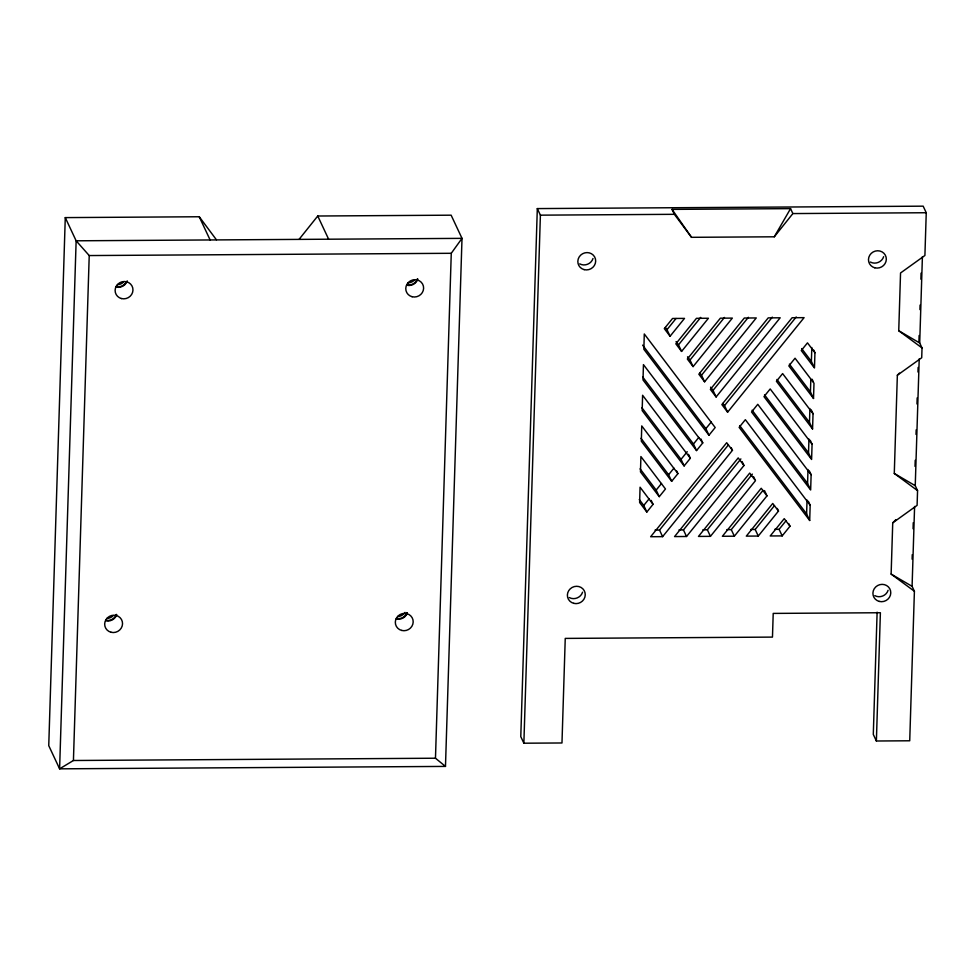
<?xml version="1.0" encoding="UTF-8"?>
<svg xmlns="http://www.w3.org/2000/svg" width="975" height="975" viewBox="0 0 975 975"><rect width="100%" height="100%" fill="white"/><g stroke="black" fill="none" stroke-linecap="round" stroke-linejoin="round"><path stroke-width="1.46" d="M216.389 239.752L199.253 216.755L65.276 217.608L48.75 745.656L59.609 768.836L445.477 766.411L462.004 238.363L451.133 215.183L317.753 216.011L299.167 239.241M445.477 766.411L435.472 758.221L451.267 253.293L462.004 238.363L76.135 240.801L59.609 768.836L73.43 760.5L89.225 255.56L76.135 240.801L65.276 217.608M914.404 591.264L891.126 574.08L892.734 522.844L917.097 505.355L917.56 490.632L894.282 473.448L897.353 375.229L921.716 357.752L922.021 347.929L898.743 330.744L900.547 272.976L924.909 255.487L926.25 212.733L923.167 206.164L537.31 208.589L520.784 736.637L523.867 743.206L561.978 742.974L565.244 638.406L772.468 637.102L773.212 613.409L880.388 612.739L876.379 741L909.724 740.781L914.404 591.264L912.088 586.328L914.599 506.452M523.867 743.206L540.394 215.158L537.31 208.589M808.324 501.272L810.176 505.221L809.701 520.479L806.618 513.898L807.044 500.029M810.03 488.658L807.568 483.393L808.007 469.523M810.993 458.153L808.519 452.888L808.957 439.03M811.188 409.768L813.04 413.717L812.565 428.963L809.482 422.394L809.908 408.525M813.516 398.47L788.836 365.905L795.052 358.227L813.991 383.212L813.516 398.47L810.432 391.889L810.822 379.409M813.857 366.649L811.383 361.384L811.822 347.527M811.127 474.727L810.652 489.974L751.554 411.998L757.77 404.32L811.127 474.727L809.274 470.779M812.078 444.222L811.602 459.469L763.986 396.63L770.201 388.952L812.078 444.222L810.237 440.273M814.942 352.718L814.466 367.965L801.267 350.549L807.483 342.871L814.942 352.718L813.711 350.086M877.122 612.19L873.295 734.419L876.379 741M912.125 559.199L912.259 554.641M913.075 528.767L913.258 522.685M915.025 466.379L915.22 460.285M916.025 434.423L916.171 429.853M916.975 403.991L917.17 397.898M917.975 372.023L918.121 367.465M918.925 341.591L919.12 335.51M919.925 309.636L920.071 305.077M920.888 279.203L921.07 273.11M917.56 490.632L915.245 485.696L919.218 358.849M922.021 347.929L919.705 342.993L922.411 256.62M592.995 258.509C591.398 263.872 584.61 266.638 579.735 263.847M582.562 592.203C580.954 597.565 574.178 600.332 569.303 597.553M883.642 256.681C882.046 262.043 875.257 264.81 870.382 262.031M888.091 590.289C886.494 595.652 879.706 598.418 874.831 595.628M774.284 236.803L790.554 208.638L672.055 209.381L674.371 214.317L691.507 237.315L774.284 236.803L792.87 213.574L926.25 212.733M670.081 336.241L664.316 328.648L672.555 318.472L684.511 318.398L670.081 336.241L666.997 329.672L676.016 318.508M681.586 351.427L675.833 343.834L696.467 318.325L708.423 318.252L681.586 351.427L678.503 344.857L700.72 317.387M693.091 366.612L687.338 359.019L720.379 318.179L732.347 318.106L693.091 366.612L690.007 360.043L724.474 317.436M704.596 381.798L698.843 374.205L744.303 318.021L756.259 317.947L704.596 381.798L701.525 375.229L748.398 317.289M716.113 396.983L710.361 389.391L768.215 317.874L780.171 317.801L716.113 396.983L713.03 390.402L772.31 317.131M651.203 500.394L653.043 504.343L646.839 512.033L643.756 505.452L649.082 498.871M659.258 496.665L640.477 471.888L640.904 456.556L665.474 488.987L659.258 496.665L656.175 490.084L661.501 483.503M676.674 470.986L677.905 473.618L671.69 481.309L668.606 474.727L673.932 468.146M688.484 454.313L690.337 458.262L684.121 465.94L681.037 459.359L687.253 451.681M700.915 438.945L702.756 442.894L696.552 450.584L693.469 444.003L698.795 437.422M708.971 435.216L643.866 349.294L644.28 333.974L715.187 427.538L708.971 435.216L705.888 428.634L711.214 422.053M727.618 412.169L721.866 404.576L792.127 317.728L804.082 317.655L727.618 412.169L724.535 405.588L796.222 316.972M655.042 530.095L659.527 530.071L728.41 444.917M732.457 450.316L726.692 442.723L650.654 536.725L662.61 536.652L732.457 450.316L731.213 447.683M678.953 529.949L683.438 529.925L740.878 458.92M743.962 465.502L738.209 457.909L674.566 536.579L686.522 536.494L743.962 465.502L742.109 461.553M702.865 529.791L707.35 529.766L752.383 474.106M710.434 536.347L755.467 480.687L749.714 473.094L698.478 536.421L710.434 536.347L707.35 529.766M726.789 529.644L731.274 529.62L762.962 490.437M766.972 495.873L761.219 488.28L722.39 536.274L734.346 536.201L766.972 495.873L764.51 490.608M750.701 529.498L755.186 529.462L774.479 505.611M778.489 511.058L772.736 503.466L746.314 536.128L758.27 536.043L778.489 511.058L777.258 508.426M774.613 529.34L779.098 529.315L786.045 520.735M789.994 526.244L784.241 518.651L770.226 535.97L782.182 535.897L789.994 526.244L788.763 523.612M897.353 375.229L899.45 373.096M892.734 522.844L895.879 519.638M540.394 215.158L674.371 214.317M89.225 255.56L451.267 253.293M73.43 760.5L435.472 758.221M898.743 330.744L919.705 342.993M894.282 473.448L915.245 485.696M891.126 574.08L912.088 586.328M801.706 348.611L811.383 361.384M789.409 364.15L810.432 391.889M813.04 413.717L782.62 373.596L776.417 381.274L812.565 428.963M776.941 379.458L809.482 422.394M764.558 394.887L808.519 452.888M752.115 410.219L807.568 483.393M810.176 505.221L745.351 419.689L739.135 427.367L809.701 520.479M665.352 327.503L666.997 329.672M676.041 341.603L678.503 344.857M687.546 356.789L690.007 360.043M699.879 373.059L701.525 375.229M710.556 387.148L713.03 390.402M722.889 403.418L724.535 405.588M739.72 425.624L806.618 513.898M642.61 345.138L705.888 428.634M702.756 442.894L643.439 364.626L643.013 379.945L696.552 450.584M642.659 376.959L693.469 444.003M690.337 458.262L642.598 395.265L642.172 410.597L684.121 465.94M641.83 407.623L681.037 459.359M677.905 473.618L641.745 425.917L641.331 441.236L671.69 481.309M641.002 438.299L668.606 474.727M640.088 468.841L656.175 490.084M653.043 504.343L640.063 487.207L639.637 502.527L646.839 512.033M639.259 499.517L643.756 505.452M672.055 209.381L691.507 237.315M790.554 208.638L792.87 213.574M812.138 379.263L813.369 381.895M779.098 529.315L782.182 535.897M753.614 476.738L754.857 479.371M755.186 529.462L758.27 536.043M731.274 529.62L734.346 536.201M683.438 529.925L686.522 536.494M659.527 530.071L662.61 536.652M317.753 216.011L328.612 239.204M199.253 216.755L210.113 239.947M404.991 612.422A8.47 8.068 -25.1 0 1 397.593 616.541M112.966 615.944A8.47 8.068 -25.1 0 1 106.945 618.369M123.398 282.25A8.47 8.068 -25.1 0 1 117.39 284.663M414.046 280.422A8.47 8.068 -25.1 0 1 408.038 282.848M116.257 614.421A8.47 8.068 -25.1 0 1 105.787 620.246M125.787 282.689A8.47 8.068 -25.1 0 1 116.232 286.54M417.337 278.887A8.47 8.068 -25.1 0 1 406.88 284.712M406.892 612.592A8.47 8.068 -25.1 0 1 396.435 618.418M127.201 280.849A9.007 8.592 -25.1 0 1 116.074 287.052M116.768 614.543A9.007 8.592 -25.1 0 1 105.629 620.746M407.416 612.727A9.007 8.592 -25.1 0 1 396.277 618.918M417.848 279.021A9.007 8.592 -25.1 0 1 406.721 285.224M584.183 269.636A9.007 8.592 -25.1 0 0 595.445 258.96A9.007 8.592 -25.1 0 0 580.625 255.17A9.007 8.592 -25.1 0 0 584.183 269.636M874.831 267.808A9.007 8.592 -25.1 0 0 886.092 257.132A9.007 8.592 -25.1 0 0 871.272 253.342A9.007 8.592 -25.1 0 0 874.831 267.808M879.267 601.417A9.007 8.592 -25.1 0 0 890.541 590.74A9.007 8.592 -25.1 0 0 875.721 586.938A9.007 8.592 -25.1 0 0 879.267 601.417M573.739 603.342A9.007 8.592 -25.1 0 0 585.012 592.654A9.007 8.592 -25.1 0 0 570.192 588.863A9.007 8.592 -25.1 0 0 573.739 603.342M401.676 630.435A9.007 8.592 -25.1 0 0 412.949 619.747A9.007 8.592 -25.1 0 0 398.129 615.956A9.007 8.592 -25.1 0 0 401.676 630.435M111.028 632.263A9.007 8.592 -25.1 0 0 122.302 621.575A9.007 8.592 -25.1 0 0 107.482 617.784A9.007 8.592 -25.1 0 0 111.028 632.263M121.473 298.557A9.007 8.592 -25.1 0 0 132.734 287.881A9.007 8.592 -25.1 0 0 117.914 284.091A9.007 8.592 -25.1 0 0 121.473 298.557M412.12 296.729A9.007 8.592 -25.1 0 0 423.382 286.053A9.007 8.592 -25.1 0 0 408.562 282.262A9.007 8.592 -25.1 0 0 412.12 296.729"/></g></svg>
